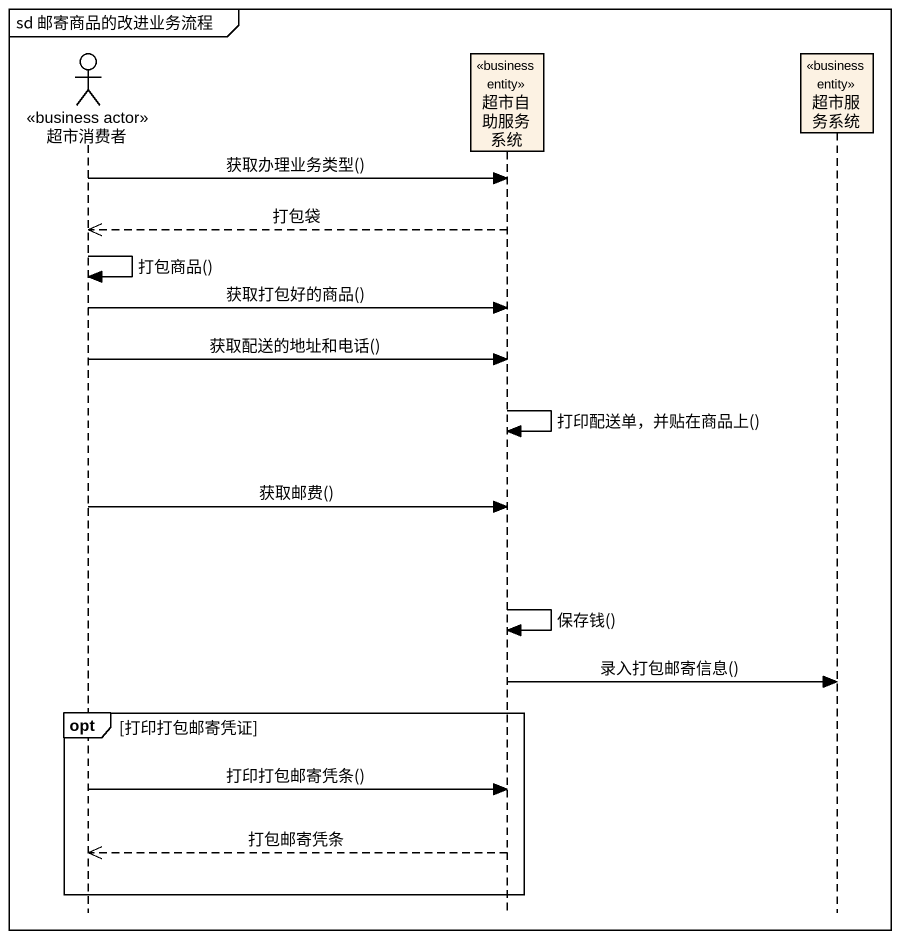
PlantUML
@startuml
mainframe sd 邮寄商品的改进业务流程
hide footbox
actor 超市消费者 <<business actor>>
participant 超市自助服务系统 <<business entity>>
participant 超市服务系统 <<business entity>>

超市消费者 -> 超市自助服务系统 : 获取办理业务类型()
超市自助服务系统 -->> 超市消费者 : 打包袋
超市消费者 -> 超市消费者 : 打包商品()
超市消费者 -> 超市自助服务系统 : 获取打包好的商品()
超市消费者 -> 超市自助服务系统 : 获取配送的地址和电话()
超市自助服务系统 -> 超市自助服务系统 : 打印配送单，并贴在商品上()
超市消费者 -> 超市自助服务系统 : 获取邮费()
超市自助服务系统 -> 超市自助服务系统 : 保存钱()
超市自助服务系统 -> 超市服务系统 : 录入打包邮寄信息()
opt 打印打包邮寄凭证
  超市消费者 -> 超市自助服务系统 : 打印打包邮寄凭条()
  超市自助服务系统 -->> 超市消费者 : 打包邮寄凭条
end
@enduml
